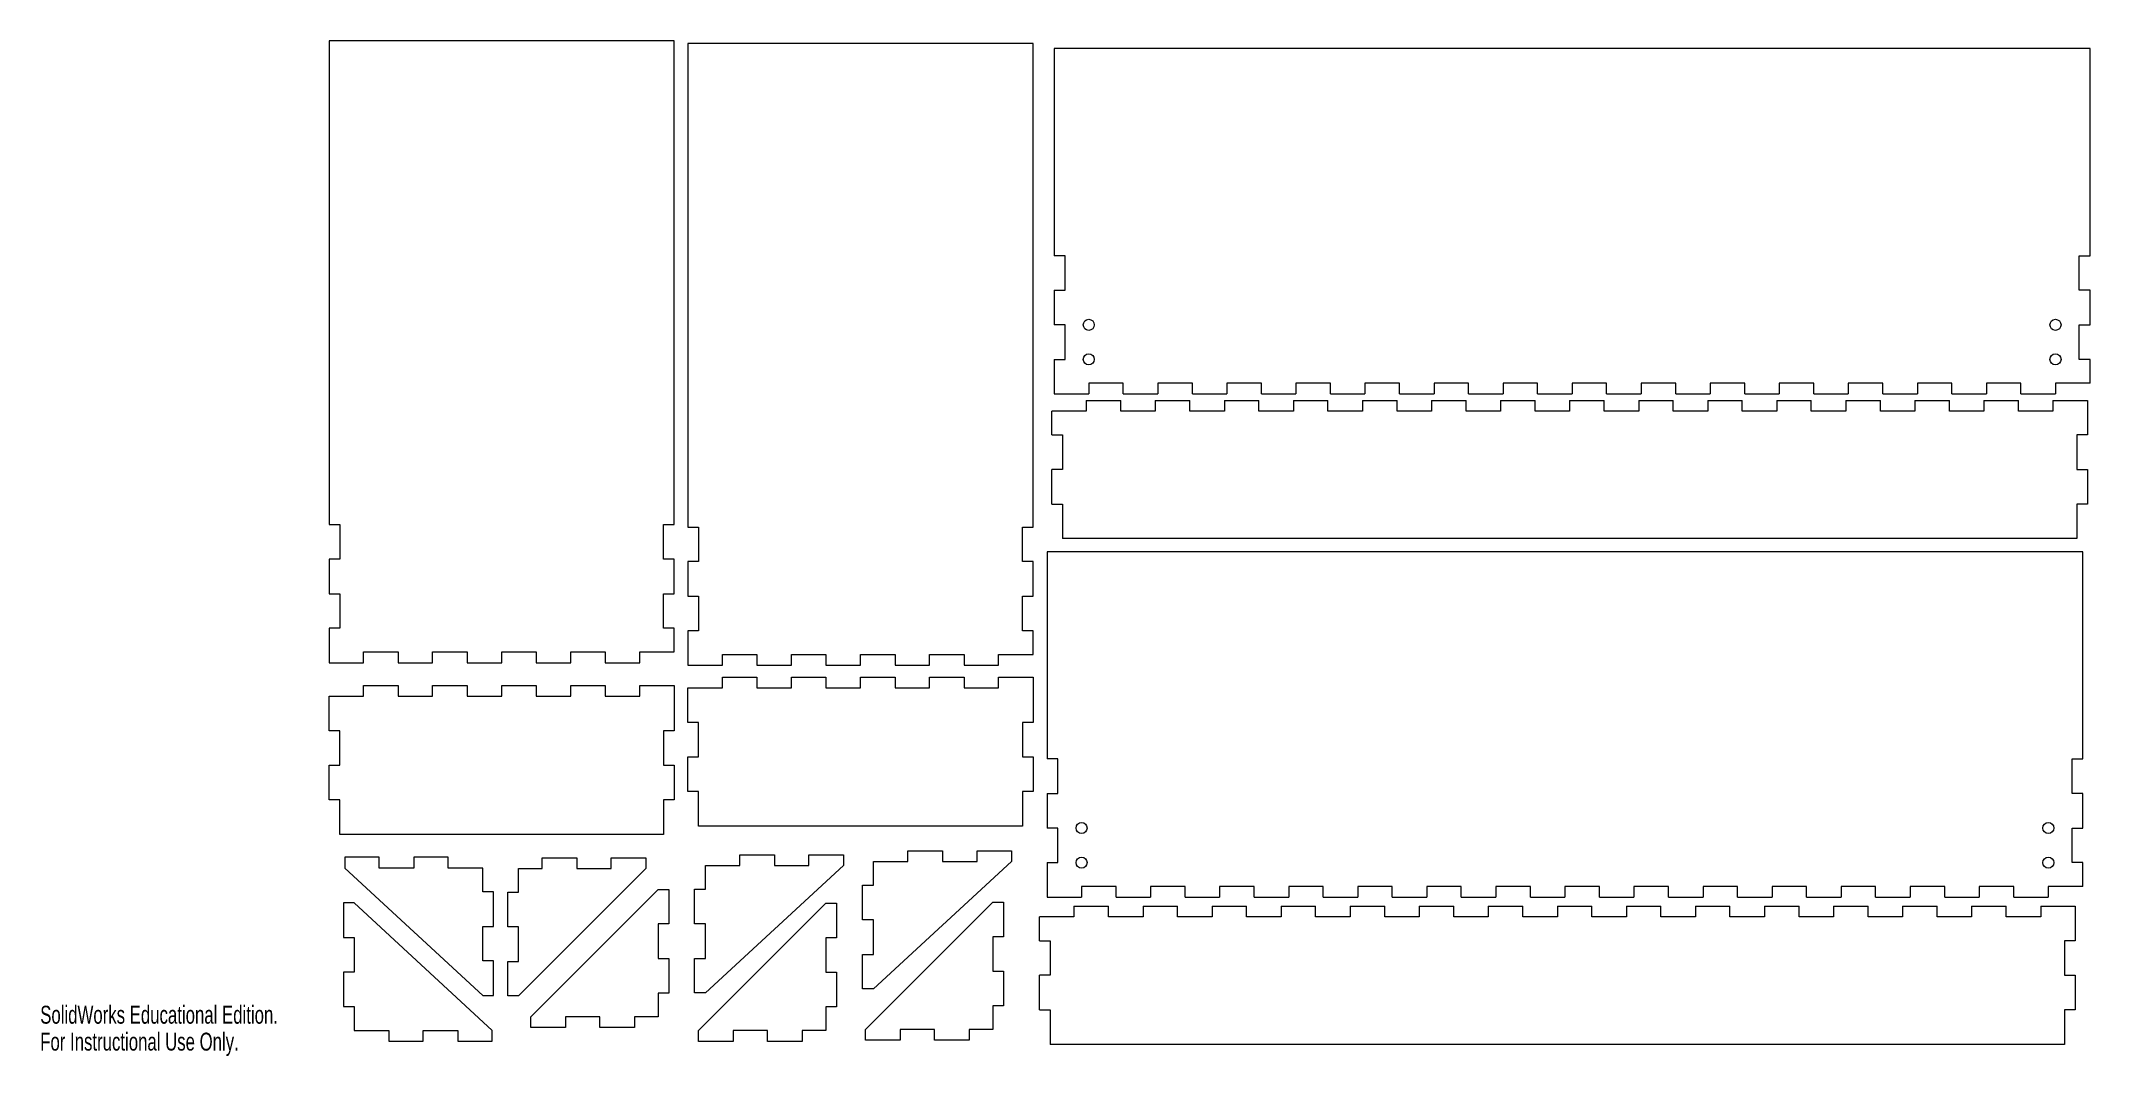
# Model space of a CAD drawing. Header units: millimetres. Extents: x 0 to 594, y 0 to 294.
import ezdxf

# ---------------------------------------------------------------- set-up
doc = ezdxf.new("R2010")
doc.units = ezdxf.units.MM
doc.styles.add('SLDTEXTSTYLE0', font='TXT', dxfattribs={"width": 0.7})

msp = doc.modelspace()

# ---------------------------------------------------------------- linework, layer by layer
at = {"color": 7, "linetype": 'Continuous', "lineweight": 15}
for p, q in [((83.66, 293.78), (83.66, 153.78)), ((183.66, 293.78), (83.66, 293.78)), ((183.66, 153.78), (183.66, 293.78)), ((187.59, 293.05), (187.59, 153.05)), ((287.59, 293.05), (187.59, 293.05)), ((287.59, 153.05), (287.59, 293.05)), ((293.7, 291.61), (293.7, 231.61)), ((593.7, 291.61), (293.7, 291.61)), ((593.7, 231.61), (593.7, 291.61)), ((296.82, 231.61), (293.7, 231.61)), ((296.82, 221.61), (296.82, 231.61)), ((590.58, 231.61), (593.7, 231.61)), ((590.58, 221.61), (590.58, 231.61)), ((293.7, 221.61), (293.7, 211.61)), ((293.7, 221.61), (296.82, 221.61)), ((593.7, 221.61), (590.58, 221.61)), ((593.7, 211.61), (593.7, 221.61)), ((296.82, 211.61), (293.7, 211.61)), ((296.82, 201.61), (296.82, 211.61)), ((590.58, 211.61), (593.7, 211.61)), ((590.58, 201.61), (590.58, 211.61)), ((293.7, 201.61), (293.7, 191.61)), ((293.7, 201.61), (296.82, 201.61)), ((593.7, 201.61), (590.58, 201.61)), ((593.7, 194.73), (593.7, 201.61)), ((293.7, 191.61), (303.7, 191.61)), ((313.7, 194.73), (303.7, 194.73)), ((303.7, 194.73), (303.7, 191.61)), ((313.7, 191.61), (313.7, 194.73)), ((313.7, 191.61), (323.7, 191.61)), ((333.7, 194.73), (323.7, 194.73)), ((323.7, 194.73), (323.7, 191.61)), ((333.7, 191.61), (333.7, 194.73)), ((333.7, 191.61), (343.7, 191.61)), ((353.7, 194.73), (343.7, 194.73)), ((343.7, 194.73), (343.7, 191.61)), ((353.7, 191.61), (353.7, 194.73)), ((353.7, 191.61), (363.7, 191.61)), ((373.7, 194.73), (363.7, 194.73)), ((363.7, 194.73), (363.7, 191.61)), ((373.7, 191.61), (373.7, 194.73)), ((373.7, 191.61), (383.7, 191.61)), ((393.7, 194.73), (383.7, 194.73)), ((383.7, 194.73), (383.7, 191.61)), ((393.7, 191.61), (393.7, 194.73)), ((393.7, 191.61), (403.7, 191.61)), ((413.7, 194.73), (403.7, 194.73)), ((403.7, 194.73), (403.7, 191.61)), ((413.7, 191.61), (413.7, 194.73)), ((413.7, 191.61), (423.7, 191.61)), ((433.7, 194.73), (423.7, 194.73)), ((423.7, 194.73), (423.7, 191.61)), ((433.7, 191.61), (433.7, 194.73)), ((433.7, 191.61), (443.7, 191.61)), ((453.7, 194.73), (443.7, 194.73)), ((443.7, 194.73), (443.7, 191.61)), ((453.7, 191.61), (453.7, 194.73)), ((453.7, 191.61), (463.7, 191.61)), ((473.7, 194.73), (463.7, 194.73)), ((463.7, 194.73), (463.7, 191.61)), ((473.7, 191.61), (473.7, 194.73)), ((473.7, 191.61), (483.7, 191.61)), ((493.7, 194.73), (483.7, 194.73)), ((483.7, 194.73), (483.7, 191.61)), ((493.7, 191.61), (493.7, 194.73)), ((493.7, 191.61), (503.7, 191.61)), ((513.7, 194.73), (503.7, 194.73)), ((503.7, 194.73), (503.7, 191.61)), ((513.7, 191.61), (513.7, 194.73)), ((513.7, 191.61), (523.7, 191.61)), ((533.7, 194.73), (523.7, 194.73)), ((523.7, 194.73), (523.7, 191.61)), ((533.7, 191.61), (533.7, 194.73)), ((533.7, 191.61), (543.7, 191.61)), ((553.7, 194.73), (543.7, 194.73)), ((543.7, 194.73), (543.7, 191.61)), ((553.7, 191.61), (553.7, 194.73)), ((553.7, 191.61), (563.7, 191.61)), ((573.7, 194.73), (563.7, 194.73)), ((563.7, 194.73), (563.7, 191.61)), ((573.7, 191.61), (573.7, 194.73)), ((573.7, 191.61), (583.7, 191.61)), ((593.7, 194.73), (583.7, 194.73)), ((583.7, 194.73), (583.7, 191.61)), ((302.98, 186.61), (292.98, 186.61)), ((292.98, 179.73), (292.98, 186.61)), ((302.98, 189.73), (302.98, 186.61)), ((302.98, 189.73), (312.98, 189.73)), ((312.98, 186.61), (312.98, 189.73)), ((322.98, 186.61), (312.98, 186.61)), ((322.98, 189.73), (322.98, 186.61)), ((322.98, 189.73), (332.98, 189.73)), ((332.98, 186.61), (332.98, 189.73)), ((342.98, 186.61), (332.98, 186.61)), ((342.98, 189.73), (342.98, 186.61)), ((342.98, 189.73), (352.98, 189.73)), ((352.98, 186.61), (352.98, 189.73)), ((362.98, 186.61), (352.98, 186.61)), ((362.98, 189.73), (362.98, 186.61)), ((362.98, 189.73), (372.98, 189.73)), ((372.98, 186.61), (372.98, 189.73)), ((382.98, 186.61), (372.98, 186.61)), ((382.98, 189.73), (382.98, 186.61)), ((382.98, 189.73), (392.98, 189.73)), ((392.98, 186.61), (392.98, 189.73)), ((402.98, 186.61), (392.98, 186.61)), ((402.98, 189.73), (402.98, 186.61)), ((402.98, 189.73), (412.98, 189.73)), ((412.98, 186.61), (412.98, 189.73)), ((422.98, 186.61), (412.98, 186.61)), ((422.98, 189.73), (422.98, 186.61)), ((422.98, 189.73), (432.98, 189.73)), ((432.98, 186.61), (432.98, 189.73)), ((442.98, 186.61), (432.98, 186.61)), ((442.98, 189.73), (442.98, 186.61)), ((442.98, 189.73), (452.98, 189.73)), ((452.98, 186.61), (452.98, 189.73)), ((462.98, 186.61), (452.98, 186.61)), ((462.98, 189.73), (462.98, 186.61)), ((462.98, 189.73), (472.98, 189.73)), ((472.98, 186.61), (472.98, 189.73)), ((482.98, 186.61), (472.98, 186.61)), ((482.98, 189.73), (482.98, 186.61)), ((482.98, 189.73), (492.98, 189.73)), ((492.98, 186.61), (492.98, 189.73)), ((502.98, 186.61), (492.98, 186.61)), ((502.98, 189.73), (502.98, 186.61)), ((502.98, 189.73), (512.98, 189.73)), ((512.98, 186.61), (512.98, 189.73)), ((522.98, 186.61), (512.98, 186.61)), ((522.98, 189.73), (522.98, 186.61)), ((522.98, 189.73), (532.98, 189.73)), ((532.98, 186.61), (532.98, 189.73)), ((542.98, 186.61), (532.98, 186.61)), ((542.98, 189.73), (542.98, 186.61)), ((542.98, 189.73), (552.98, 189.73)), ((552.98, 186.61), (552.98, 189.73)), ((562.98, 186.61), (552.98, 186.61)), ((562.98, 189.73), (562.98, 186.61)), ((562.98, 189.73), (572.98, 189.73)), ((572.98, 186.61), (572.98, 189.73)), ((582.98, 186.61), (572.98, 186.61)), ((582.98, 189.73), (582.98, 186.61)), ((582.98, 189.73), (592.98, 189.73)), ((592.98, 189.73), (592.98, 179.73)), ((292.98, 179.73), (296.1, 179.73)), ((296.1, 179.73), (296.1, 169.73)), ((592.98, 179.73), (589.86, 179.73)), ((589.86, 179.73), (589.86, 169.73)), ((296.1, 169.73), (292.98, 169.73)), ((292.98, 159.73), (292.98, 169.73)), ((589.86, 169.73), (592.98, 169.73)), ((592.98, 169.73), (592.98, 159.73)), ((292.98, 159.73), (296.1, 159.73)), ((296.1, 159.73), (296.1, 149.73)), ((592.98, 159.73), (589.86, 159.73)), ((589.86, 159.73), (589.86, 149.73)), ((83.66, 153.78), (86.78, 153.78)), ((86.78, 153.78), (86.78, 143.78)), ((180.54, 153.78), (183.66, 153.78)), ((180.54, 143.78), (180.54, 153.78)), ((187.59, 153.05), (190.71, 153.05)), ((190.71, 153.05), (190.71, 143.05)), ((284.47, 153.05), (287.59, 153.05)), ((284.47, 143.05), (284.47, 153.05)), ((589.86, 149.73), (296.1, 149.73)), ((83.66, 143.78), (83.66, 133.78)), ((86.78, 143.78), (83.66, 143.78)), ((183.66, 143.78), (180.54, 143.78)), ((183.66, 133.78), (183.66, 143.78)), ((187.59, 143.05), (187.59, 133.05)), ((190.71, 143.05), (187.59, 143.05)), ((287.59, 143.05), (284.47, 143.05)), ((287.59, 133.05), (287.59, 143.05)), ((291.61, 145.93), (291.61, 85.93)), ((591.61, 145.93), (291.61, 145.93)), ((591.61, 85.93), (591.61, 145.93)), ((83.66, 133.78), (86.78, 133.78)), ((86.78, 133.78), (86.78, 123.78)), ((180.54, 133.78), (183.66, 133.78)), ((180.54, 123.78), (180.54, 133.78)), ((187.59, 133.05), (190.71, 133.05)), ((190.71, 133.05), (190.71, 123.05)), ((284.47, 133.05), (287.59, 133.05)), ((284.47, 123.05), (284.47, 133.05)), ((86.78, 123.78), (83.66, 123.78)), ((83.66, 123.78), (83.66, 113.78)), ((183.66, 123.78), (180.54, 123.78)), ((183.66, 116.9), (183.66, 123.78)), ((190.71, 123.05), (187.59, 123.05)), ((187.59, 123.05), (187.59, 113.05)), ((287.59, 123.05), (284.47, 123.05)), ((287.59, 116.17), (287.59, 123.05)), ((83.66, 113.78), (93.66, 113.78)), ((93.66, 116.9), (103.66, 116.9)), ((93.66, 113.78), (93.66, 116.9)), ((103.66, 116.9), (103.66, 113.78)), ((103.66, 113.78), (113.66, 113.78)), ((113.66, 116.9), (123.66, 116.9)), ((113.66, 113.78), (113.66, 116.9)), ((123.66, 116.9), (123.66, 113.78)), ((123.66, 113.78), (133.66, 113.78)), ((133.66, 116.9), (143.66, 116.9)), ((133.66, 113.78), (133.66, 116.9)), ((143.66, 116.9), (143.66, 113.78)), ((143.66, 113.78), (153.66, 113.78)), ((153.66, 116.9), (163.66, 116.9)), ((153.66, 113.78), (153.66, 116.9)), ((163.66, 116.9), (163.66, 113.78)), ((163.66, 113.78), (173.66, 113.78)), ((173.66, 116.9), (183.66, 116.9)), ((173.66, 113.78), (173.66, 116.9)), ((187.59, 113.05), (197.59, 113.05)), ((197.59, 116.17), (207.59, 116.17)), ((197.59, 113.05), (197.59, 116.17)), ((207.59, 116.17), (207.59, 113.05)), ((207.59, 113.05), (217.59, 113.05)), ((217.59, 116.17), (227.59, 116.17)), ((217.59, 113.05), (217.59, 116.17)), ((227.59, 116.17), (227.59, 113.05)), ((227.59, 113.05), (237.59, 113.05)), ((237.59, 116.17), (247.59, 116.17)), ((237.59, 113.05), (237.59, 116.17)), ((247.59, 116.17), (247.59, 113.05)), ((247.59, 113.05), (257.59, 113.05)), ((257.59, 116.17), (267.59, 116.17)), ((257.59, 113.05), (257.59, 116.17)), ((267.59, 116.17), (267.59, 113.05)), ((267.59, 113.05), (277.59, 113.05)), ((277.59, 116.17), (287.59, 116.17)), ((277.59, 113.05), (277.59, 116.17)), ((93.66, 104.09), (93.66, 107.21)), ((93.66, 107.21), (103.66, 107.21)), ((103.66, 107.21), (103.66, 104.09)), ((113.66, 104.09), (113.66, 107.21)), ((113.66, 107.21), (123.66, 107.21)), ((123.66, 107.21), (123.66, 104.09)), ((133.66, 104.09), (133.66, 107.21)), ((133.66, 107.21), (143.66, 107.21)), ((143.66, 107.21), (143.66, 104.09)), ((153.66, 104.09), (153.66, 107.21)), ((153.66, 107.21), (163.66, 107.21)), ((163.66, 107.21), (163.66, 104.09)), ((173.66, 104.09), (173.66, 107.21)), ((173.66, 107.21), (183.66, 107.21)), ((183.66, 107.21), (183.66, 94.09)), ((197.59, 106.5), (197.59, 109.62)), ((197.59, 109.62), (207.59, 109.62)), ((207.59, 109.62), (207.59, 106.5)), ((217.59, 106.5), (217.59, 109.62)), ((217.59, 109.62), (227.59, 109.62)), ((227.59, 109.62), (227.59, 106.5)), ((237.59, 106.5), (237.59, 109.62)), ((237.59, 109.62), (247.59, 109.62)), ((247.59, 109.62), (247.59, 106.5)), ((257.59, 106.5), (257.59, 109.62)), ((257.59, 109.62), (267.59, 109.62)), ((267.59, 109.62), (267.59, 106.5)), ((277.59, 106.5), (277.59, 109.62)), ((277.59, 109.62), (287.59, 109.62)), ((287.59, 109.62), (287.59, 96.5)), ((83.66, 104.09), (93.66, 104.09)), ((83.66, 94.09), (83.66, 104.09)), ((103.66, 104.09), (113.66, 104.09)), ((123.66, 104.09), (133.66, 104.09)), ((143.66, 104.09), (153.66, 104.09)), ((163.66, 104.09), (173.66, 104.09)), ((187.59, 106.5), (197.59, 106.5)), ((187.59, 96.5), (187.59, 106.5)), ((207.59, 106.5), (217.59, 106.5)), ((227.59, 106.5), (237.59, 106.5)), ((247.59, 106.5), (257.59, 106.5)), ((267.59, 106.5), (277.59, 106.5)), ((190.71, 96.5), (187.59, 96.5)), ((190.71, 86.5), (190.71, 96.5)), ((287.59, 96.5), (284.47, 96.5)), ((284.47, 96.5), (284.47, 86.5)), ((86.78, 94.09), (83.66, 94.09)), ((86.78, 84.09), (86.78, 94.09)), ((183.66, 94.09), (180.54, 94.09)), ((180.54, 94.09), (180.54, 84.09)), ((83.66, 74.09), (83.66, 84.09)), ((83.66, 84.09), (86.78, 84.09)), ((180.54, 84.09), (183.66, 84.09)), ((183.66, 84.09), (183.66, 74.09)), ((187.59, 76.5), (187.59, 86.5)), ((187.59, 86.5), (190.71, 86.5)), ((284.47, 86.5), (287.59, 86.5)), ((287.59, 86.5), (287.59, 76.5)), ((294.73, 85.93), (291.61, 85.93)), ((294.73, 75.93), (294.73, 85.93)), ((588.49, 85.93), (591.61, 85.93)), ((588.49, 75.93), (588.49, 85.93)), ((86.78, 74.09), (83.66, 74.09)), ((86.78, 64.09), (86.78, 74.09)), ((183.66, 74.09), (180.54, 74.09)), ((180.54, 74.09), (180.54, 64.09)), ((190.71, 76.5), (187.59, 76.5)), ((190.71, 66.5), (190.71, 76.5)), ((287.59, 76.5), (284.47, 76.5)), ((284.47, 76.5), (284.47, 66.5)), ((291.61, 75.93), (291.61, 65.93)), ((291.61, 75.93), (294.73, 75.93)), ((591.61, 75.93), (588.49, 75.93)), ((591.61, 65.93), (591.61, 75.93)), ((284.47, 66.5), (190.71, 66.5)), ((294.73, 65.93), (291.61, 65.93)), ((294.73, 55.93), (294.73, 65.93)), ((588.49, 65.93), (591.61, 65.93)), ((588.49, 55.93), (588.49, 65.93)), ((180.54, 64.09), (86.78, 64.09)), ((251.33, 56.24), (251.33, 59.36)), ((251.33, 59.36), (261.33, 59.36)), ((261.33, 59.36), (261.33, 56.24)), ((271.33, 56.24), (271.33, 59.36)), ((271.33, 59.36), (281.33, 59.36)), ((281.33, 59.36), (281.33, 56.24)), ((98.2, 57.45), (88.2, 57.45)), ((88.2, 57.45), (88.2, 54.33)), ((88.2, 54.33), (128.2, 17.45)), ((98.2, 54.33), (98.2, 57.45)), ((108.2, 54.33), (98.2, 54.33)), ((118.2, 57.45), (108.2, 57.45)), ((108.2, 57.45), (108.2, 54.33)), ((118.2, 54.33), (118.2, 57.45)), ((128.2, 54.33), (118.2, 54.33)), ((128.2, 47.45), (128.2, 54.33)), ((138.53, 47.33), (138.53, 54.21)), ((138.53, 54.21), (145.41, 54.21)), ((175.41, 54.21), (138.53, 17.33)), ((145.41, 54.21), (145.41, 57.33)), ((145.41, 57.33), (155.41, 57.33)), ((155.41, 57.33), (155.41, 54.21)), ((155.41, 54.21), (165.41, 54.21)), ((165.41, 54.21), (165.41, 57.33)), ((165.41, 57.33), (175.41, 57.33)), ((175.41, 57.33), (175.41, 54.21)), ((192.66, 48.2), (192.66, 55.08)), ((192.66, 55.08), (202.66, 55.08)), ((232.66, 55.08), (192.66, 18.2)), ((202.66, 55.08), (202.66, 58.2)), ((202.66, 58.2), (212.66, 58.2)), ((212.66, 58.2), (212.66, 55.08)), ((212.66, 55.08), (222.66, 55.08)), ((222.66, 55.08), (222.66, 58.2)), ((222.66, 58.2), (232.66, 58.2)), ((232.66, 58.2), (232.66, 55.08)), ((241.33, 49.36), (241.33, 56.24)), ((241.33, 56.24), (251.33, 56.24)), ((281.33, 56.24), (241.33, 19.36)), ((261.33, 56.24), (271.33, 56.24)), ((291.61, 55.93), (291.61, 45.93)), ((291.61, 55.93), (294.73, 55.93)), ((591.61, 55.93), (588.49, 55.93)), ((591.61, 49.05), (591.61, 55.93)), ((142.1, 11.29), (178.98, 48.17)), ((178.98, 48.17), (182.1, 48.17)), ((182.1, 48.17), (182.1, 38.17)), ((189.54, 38.2), (189.54, 48.2)), ((189.54, 48.2), (192.66, 48.2)), ((238.21, 39.36), (238.21, 49.36)), ((238.21, 49.36), (241.33, 49.36)), ((311.61, 49.05), (301.61, 49.05)), ((301.61, 49.05), (301.61, 45.93)), ((311.61, 45.93), (311.61, 49.05)), ((331.61, 49.05), (321.61, 49.05)), ((321.61, 49.05), (321.61, 45.93)), ((331.61, 45.93), (331.61, 49.05)), ((351.61, 49.05), (341.61, 49.05)), ((341.61, 49.05), (341.61, 45.93)), ((351.61, 45.93), (351.61, 49.05)), ((371.61, 49.05), (361.61, 49.05)), ((361.61, 49.05), (361.61, 45.93)), ((371.61, 45.93), (371.61, 49.05)), ((391.61, 49.05), (381.61, 49.05)), ((381.61, 49.05), (381.61, 45.93)), ((391.61, 45.93), (391.61, 49.05)), ((411.61, 49.05), (401.61, 49.05)), ((401.61, 49.05), (401.61, 45.93)), ((411.61, 45.93), (411.61, 49.05)), ((431.61, 49.05), (421.61, 49.05)), ((421.61, 49.05), (421.61, 45.93)), ((431.61, 45.93), (431.61, 49.05)), ((451.61, 49.05), (441.61, 49.05)), ((441.61, 49.05), (441.61, 45.93)), ((451.61, 45.93), (451.61, 49.05)), ((471.61, 49.05), (461.61, 49.05)), ((461.61, 49.05), (461.61, 45.93)), ((471.61, 45.93), (471.61, 49.05)), ((491.61, 49.05), (481.61, 49.05)), ((481.61, 49.05), (481.61, 45.93)), ((491.61, 45.93), (491.61, 49.05)), ((511.61, 49.05), (501.61, 49.05)), ((501.61, 49.05), (501.61, 45.93)), ((511.61, 45.93), (511.61, 49.05)), ((531.61, 49.05), (521.61, 49.05)), ((521.61, 49.05), (521.61, 45.93)), ((531.61, 45.93), (531.61, 49.05)), ((551.61, 49.05), (541.61, 49.05)), ((541.61, 49.05), (541.61, 45.93)), ((551.61, 45.93), (551.61, 49.05)), ((571.61, 49.05), (561.61, 49.05)), ((561.61, 49.05), (561.61, 45.93)), ((571.61, 45.93), (571.61, 49.05)), ((591.61, 49.05), (581.61, 49.05)), ((581.61, 49.05), (581.61, 45.93)), ((90.95, 44.23), (87.83, 44.23)), ((87.83, 44.23), (87.83, 34.23)), ((130.95, 7.35), (90.95, 44.23)), ((131.32, 47.45), (128.2, 47.45)), ((131.32, 37.45), (131.32, 47.45)), ((135.41, 37.33), (135.41, 47.33)), ((135.41, 47.33), (138.53, 47.33)), ((190.66, 7.3), (227.54, 44.18)), ((227.54, 44.18), (230.66, 44.18)), ((230.66, 44.18), (230.66, 34.18)), ((239.04, 7.6), (275.92, 44.48)), ((275.92, 44.48), (279.04, 44.48)), ((279.04, 44.48), (279.04, 34.48)), ((291.61, 45.93), (301.61, 45.93)), ((299.42, 43.31), (299.42, 40.19)), ((299.42, 43.31), (309.42, 43.31)), ((309.42, 40.19), (309.42, 43.31)), ((311.61, 45.93), (321.61, 45.93)), ((319.42, 43.31), (319.42, 40.19)), ((319.42, 43.31), (329.42, 43.31)), ((329.42, 40.19), (329.42, 43.31)), ((331.61, 45.93), (341.61, 45.93)), ((339.42, 43.31), (339.42, 40.19)), ((339.42, 43.31), (349.42, 43.31)), ((349.42, 40.19), (349.42, 43.31)), ((351.61, 45.93), (361.61, 45.93)), ((359.42, 43.31), (359.42, 40.19)), ((359.42, 43.31), (369.42, 43.31)), ((369.42, 40.19), (369.42, 43.31)), ((371.61, 45.93), (381.61, 45.93)), ((379.42, 43.31), (379.42, 40.19)), ((379.42, 43.31), (389.42, 43.31)), ((389.42, 40.19), (389.42, 43.31)), ((391.61, 45.93), (401.61, 45.93)), ((399.42, 43.31), (399.42, 40.19)), ((399.42, 43.31), (409.42, 43.31)), ((409.42, 40.19), (409.42, 43.31)), ((411.61, 45.93), (421.61, 45.93)), ((419.42, 43.31), (419.42, 40.19)), ((419.42, 43.31), (429.42, 43.31)), ((429.42, 40.19), (429.42, 43.31)), ((431.61, 45.93), (441.61, 45.93)), ((439.42, 43.31), (439.42, 40.19)), ((439.42, 43.31), (449.42, 43.31)), ((449.42, 40.19), (449.42, 43.31)), ((451.61, 45.93), (461.61, 45.93)), ((459.42, 43.31), (459.42, 40.19)), ((459.42, 43.31), (469.42, 43.31)), ((469.42, 40.19), (469.42, 43.31)), ((471.61, 45.93), (481.61, 45.93)), ((479.42, 43.31), (479.42, 40.19)), ((479.42, 43.31), (489.42, 43.31)), ((489.42, 40.19), (489.42, 43.31)), ((491.61, 45.93), (501.61, 45.93)), ((499.42, 43.31), (499.42, 40.19)), ((499.42, 43.31), (509.42, 43.31)), ((509.42, 40.19), (509.42, 43.31)), ((511.61, 45.93), (521.61, 45.93)), ((519.42, 43.31), (519.42, 40.19)), ((519.42, 43.31), (529.42, 43.31)), ((529.42, 40.19), (529.42, 43.31)), ((531.61, 45.93), (541.61, 45.93)), ((539.42, 43.31), (539.42, 40.19)), ((539.42, 43.31), (549.42, 43.31)), ((549.42, 40.19), (549.42, 43.31)), ((551.61, 45.93), (561.61, 45.93)), ((559.42, 43.31), (559.42, 40.19)), ((559.42, 43.31), (569.42, 43.31)), ((569.42, 40.19), (569.42, 43.31)), ((571.61, 45.93), (581.61, 45.93)), ((579.42, 43.31), (579.42, 40.19)), ((579.42, 43.31), (589.42, 43.31)), ((589.42, 43.31), (589.42, 33.31)), ((128.2, 27.45), (128.2, 37.45)), ((128.2, 37.45), (131.32, 37.45)), ((138.53, 37.33), (135.41, 37.33)), ((138.53, 27.33), (138.53, 37.33)), ((182.1, 38.17), (178.98, 38.17)), ((178.98, 38.17), (178.98, 28.17)), ((192.66, 38.2), (189.54, 38.2)), ((192.66, 28.2), (192.66, 38.2)), ((241.33, 39.36), (238.21, 39.36)), ((241.33, 29.36), (241.33, 39.36)), ((299.42, 40.19), (289.42, 40.19)), ((289.42, 33.31), (289.42, 40.19)), ((319.42, 40.19), (309.42, 40.19)), ((339.42, 40.19), (329.42, 40.19)), ((359.42, 40.19), (349.42, 40.19)), ((379.42, 40.19), (369.42, 40.19)), ((399.42, 40.19), (389.42, 40.19)), ((419.42, 40.19), (409.42, 40.19)), ((439.42, 40.19), (429.42, 40.19)), ((459.42, 40.19), (449.42, 40.19)), ((479.42, 40.19), (469.42, 40.19)), ((499.42, 40.19), (489.42, 40.19)), ((519.42, 40.19), (509.42, 40.19)), ((539.42, 40.19), (529.42, 40.19)), ((559.42, 40.19), (549.42, 40.19)), ((579.42, 40.19), (569.42, 40.19)), ((87.83, 34.23), (90.95, 34.23)), ((90.95, 34.23), (90.95, 24.23)), ((230.66, 34.18), (227.54, 34.18)), ((227.54, 34.18), (227.54, 24.18)), ((279.04, 34.48), (275.92, 34.48)), ((275.92, 34.48), (275.92, 24.48)), ((289.42, 33.31), (292.54, 33.31)), ((292.54, 33.31), (292.54, 23.31)), ((589.42, 33.31), (586.3, 33.31)), ((586.3, 33.31), (586.3, 23.31)), ((90.95, 24.23), (87.83, 24.23)), ((87.83, 24.23), (87.83, 14.23)), ((131.32, 27.45), (128.2, 27.45)), ((131.32, 17.45), (131.32, 27.45)), ((135.41, 17.33), (135.41, 27.33)), ((135.41, 27.33), (138.53, 27.33)), ((178.98, 28.17), (182.1, 28.17)), ((182.1, 28.17), (182.1, 18.17)), ((189.54, 18.2), (189.54, 28.2)), ((189.54, 28.2), (192.66, 28.2)), ((227.54, 24.18), (230.66, 24.18)), ((230.66, 24.18), (230.66, 14.18)), ((238.21, 19.36), (238.21, 29.36)), ((238.21, 29.36), (241.33, 29.36)), ((275.92, 24.48), (279.04, 24.48)), ((279.04, 24.48), (279.04, 14.48)), ((182.1, 18.17), (178.98, 18.17)), ((178.98, 18.17), (178.98, 11.29)), ((192.66, 18.2), (189.54, 18.2)), ((241.33, 19.36), (238.21, 19.36)), ((292.54, 23.31), (289.42, 23.31)), ((289.42, 13.31), (289.42, 23.31)), ((586.3, 23.31), (589.42, 23.31)), ((589.42, 23.31), (589.42, 13.31)), ((87.83, 14.23), (90.95, 14.23)), ((90.95, 14.23), (90.95, 7.35)), ((128.2, 17.45), (131.32, 17.45)), ((138.53, 17.33), (135.41, 17.33)), ((230.66, 14.18), (227.54, 14.18)), ((227.54, 14.18), (227.54, 7.3)), ((279.04, 14.48), (275.92, 14.48)), ((275.92, 14.48), (275.92, 7.6)), ((289.42, 13.31), (292.54, 13.31)), ((292.54, 13.31), (292.54, 3.31)), ((589.42, 13.31), (586.3, 13.31)), ((586.3, 13.31), (586.3, 3.31)), ((90.95, 7.35), (100.95, 7.35)), ((100.95, 7.35), (100.95, 4.23)), ((110.95, 4.23), (110.95, 7.35)), ((110.95, 7.35), (120.95, 7.35)), ((120.95, 7.35), (120.95, 4.23)), ((130.95, 4.23), (130.95, 7.35)), ((142.1, 8.17), (142.1, 11.29)), ((152.1, 8.17), (142.1, 8.17)), ((162.1, 11.29), (152.1, 11.29)), ((152.1, 11.29), (152.1, 8.17)), ((162.1, 8.17), (162.1, 11.29)), ((172.1, 8.17), (162.1, 8.17)), ((178.98, 11.29), (172.1, 11.29)), ((172.1, 11.29), (172.1, 8.17)), ((190.66, 4.18), (190.66, 7.3)), ((210.66, 7.3), (200.66, 7.3)), ((200.66, 7.3), (200.66, 4.18)), ((210.66, 4.18), (210.66, 7.3)), ((227.54, 7.3), (220.66, 7.3)), ((220.66, 7.3), (220.66, 4.18)), ((239.04, 4.48), (239.04, 7.6)), ((259.04, 7.6), (249.04, 7.6)), ((249.04, 7.6), (249.04, 4.48)), ((259.04, 4.48), (259.04, 7.6)), ((275.92, 7.6), (269.04, 7.6)), ((269.04, 7.6), (269.04, 4.48)), ((100.95, 4.23), (110.95, 4.23)), ((120.95, 4.23), (130.95, 4.23)), ((200.66, 4.18), (190.66, 4.18)), ((220.66, 4.18), (210.66, 4.18)), ((249.04, 4.48), (239.04, 4.48)), ((269.04, 4.48), (259.04, 4.48)), ((586.3, 3.31), (292.54, 3.31))]:
    msp.add_line(p, q, dxfattribs=at)
at = {"color": 1, "linetype": 'Continuous', "lineweight": 15}
for centre in [(303.7, 211.61), (583.7, 211.61), (303.7, 201.61), (583.7, 201.61), (301.61, 65.93), (581.61, 65.93), (301.61, 55.93), (581.61, 55.93)]:
    msp.add_circle(centre, 1.6, dxfattribs=at)

# ---------------------------------------------------------------- texts
at = {"color": 7, "linetype": 'Continuous', "char_height": 5.19, "attachment_point": 1, "style": 'SLDTEXTSTYLE0'}
for s, insert in [('SolidWorks Educational Edition.', (0, 14.48)), ('For Instructional Use Only.', (0, 6.69))]:
    msp.add_mtext(s, dxfattribs=dict(at, insert=insert))

doc.saveas('drawing.dxf')
